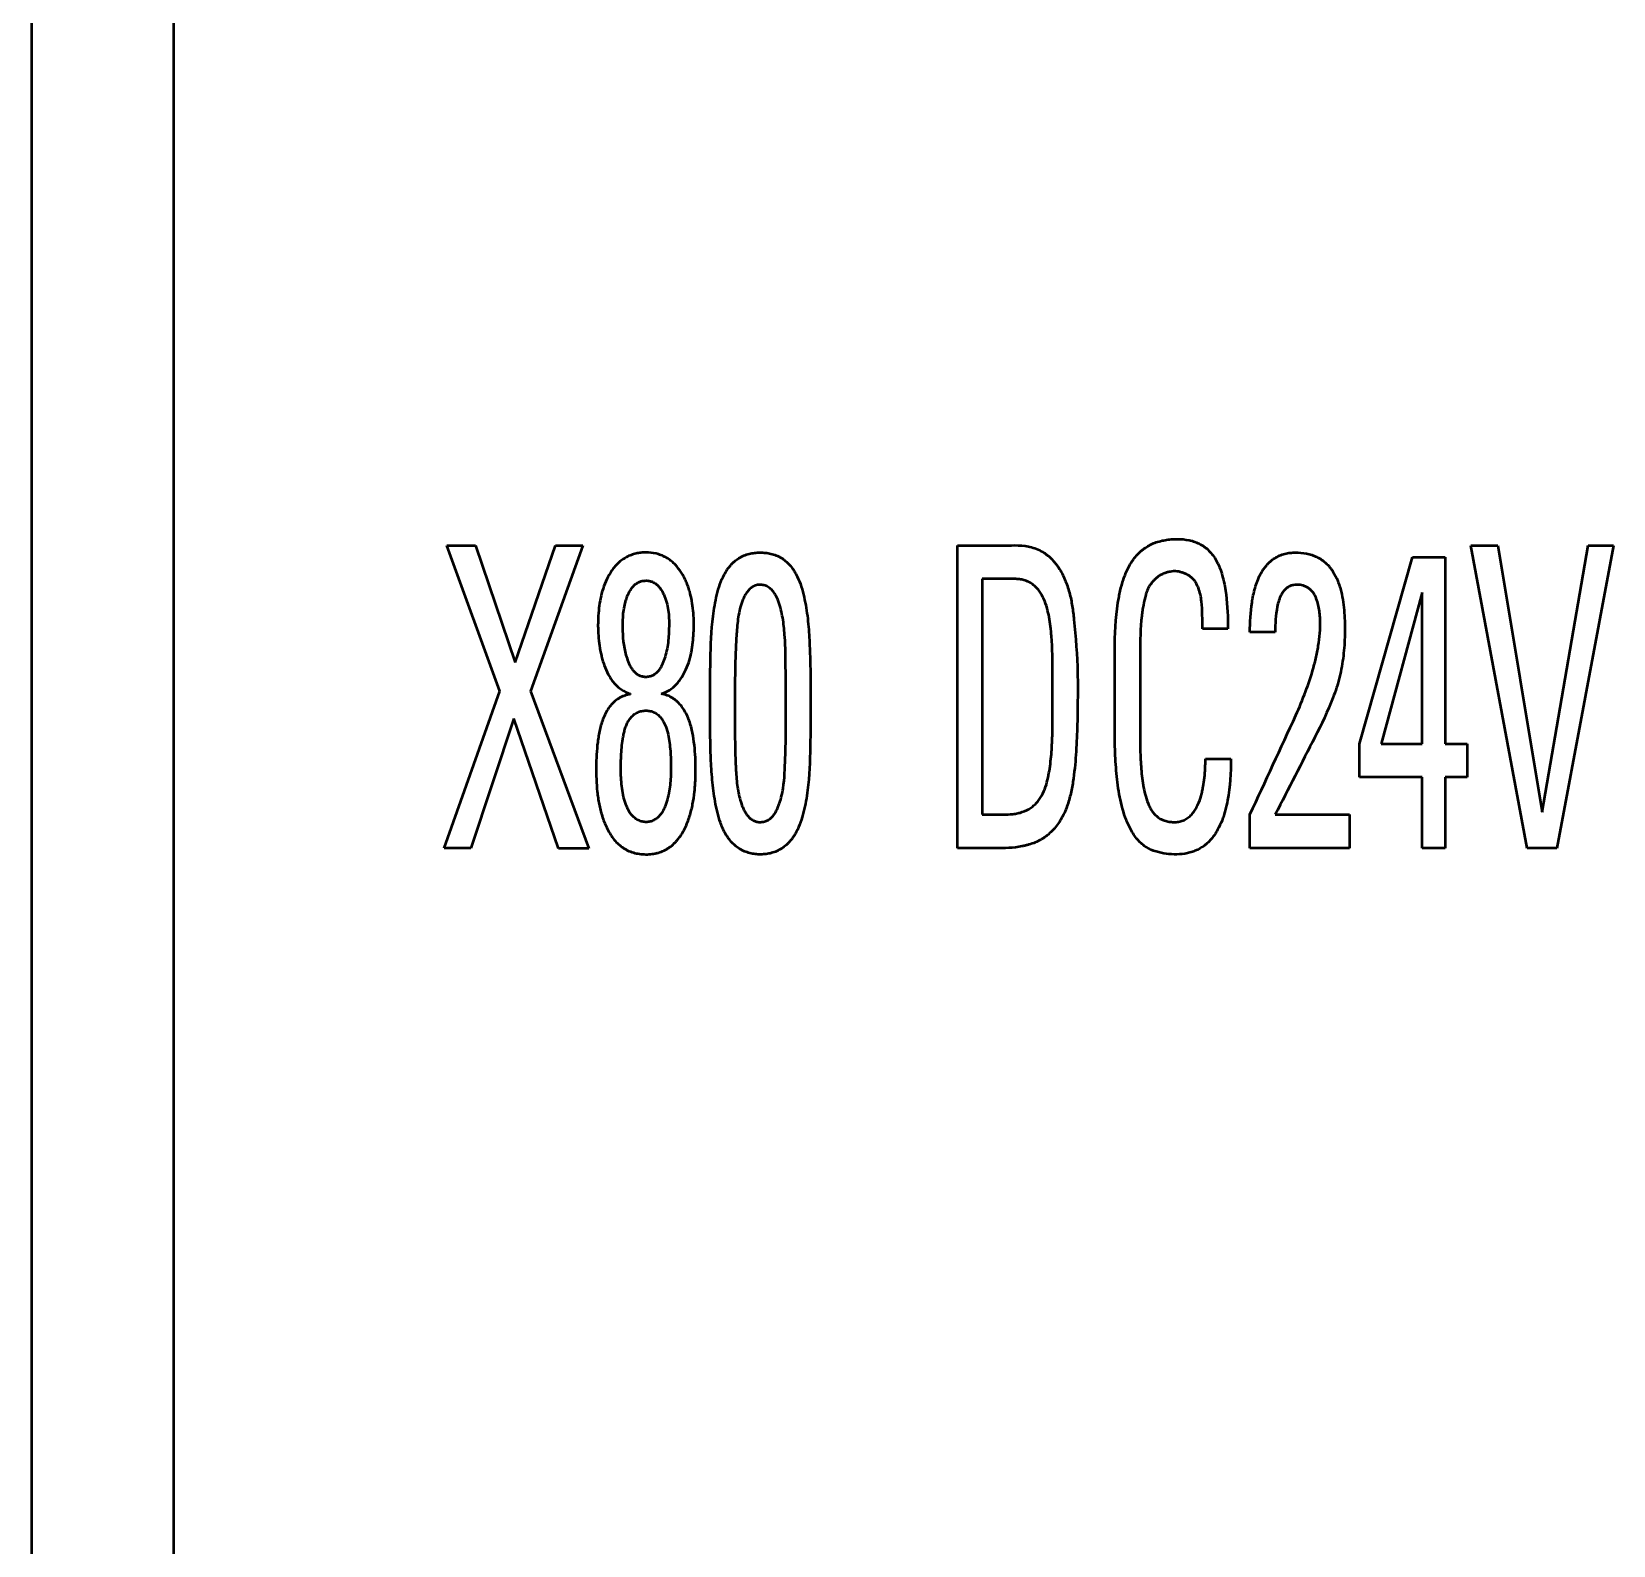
# Model space of a CAD drawing. Header units: millimetres. Extents: x 0 to 841, y 0 to 594.
# Drawn here: x 109.88 to 122.92, y 355.25 to 367.73 of the extents above; entities that cross this region are included whole.
import ezdxf

# ---------------------------------------------------------------- set-up
doc = ezdxf.new("R2010")
doc.units = ezdxf.units.MM
doc.layers.add('1', color=7, linetype='Continuous')

msp = doc.modelspace()

# ---------------------------------------------------------------- linework, layer by layer
at = {"layer": '1', "color": 7, "linetype": 'Continuous', "lineweight": 50}
for p, q in [((109.883, 318.931), (109.883, 394.614)), ((111.053, 394.614), (111.053, 319.066)), ((113.744, 362.291), (113.307, 363.494)), ((113.307, 363.494), (113.542, 363.494)), ((113.542, 363.494), (113.87, 362.528)), ((113.87, 362.528), (114.203, 363.494)), ((114.426, 363.494), (113.996, 362.291)), ((114.203, 363.494), (114.426, 363.494)), ((117.517, 360.998), (117.517, 363.494)), ((122.212, 360.998), (121.749, 363.494)), ((121.749, 363.494), (121.97, 363.494)), ((121.97, 363.494), (122.335, 361.295)), ((122.335, 361.295), (122.715, 363.494)), ((122.923, 363.494), (122.456, 360.998)), ((122.715, 363.494), (122.923, 363.494)), ((120.831, 361.859), (121.266, 363.397)), ((121.266, 363.397), (121.536, 363.397)), ((121.536, 363.397), (121.536, 361.859)), ((117.72, 363.217), (117.72, 361.275)), ((117.986, 363.217), (117.72, 363.217)), ((121.346, 363.106), (121.01, 361.859)), ((121.346, 361.859), (121.346, 363.106)), ((119.746, 362.806), (119.535, 362.806)), ((120.136, 362.778), (119.927, 362.778)), ((113.283, 360.998), (113.744, 362.291)), ((113.996, 362.291), (114.476, 360.996)), ((114.821, 362.27), (114.821, 362.267)), ((113.857, 362.067), (113.504, 360.998)), ((114.227, 360.996), (113.857, 362.067)), ((120.831, 361.583), (120.831, 361.859)), ((121.01, 361.859), (121.346, 361.859)), ((121.536, 361.859), (121.718, 361.859)), ((121.718, 361.859), (121.718, 361.583)), ((119.56, 361.734), (119.77, 361.734)), ((121.346, 361.583), (120.831, 361.583)), ((121.346, 360.998), (121.346, 361.583)), ((121.536, 361.583), (121.536, 360.998)), ((121.718, 361.583), (121.536, 361.583)), ((119.927, 360.998), (119.927, 361.275)), ((120.136, 361.275), (120.749, 361.275)), ((120.749, 361.275), (120.749, 360.998)), ((113.504, 360.998), (113.283, 360.998)), ((114.476, 360.996), (114.227, 360.996)), ((117.882, 360.998), (117.517, 360.998)), ((120.749, 360.998), (119.927, 360.998)), ((121.536, 360.998), (121.346, 360.998)), ((122.456, 360.998), (122.212, 360.998))]:
    msp.add_line(p, q, dxfattribs=at)
for points, knots in [([(117.517, 363.494), (117.665, 363.494), (117.813, 363.494), (117.999, 363.494), (118.036, 363.495), (118.091, 363.487), (118.109, 363.483), (118.145, 363.473), (118.164, 363.467), (118.198, 363.451), (118.215, 363.442), (118.239, 363.427), (118.246, 363.421), (118.261, 363.41), (118.269, 363.403), (118.29, 363.384), (118.303, 363.371), (118.321, 363.349), (118.327, 363.341), (118.338, 363.326), (118.344, 363.318), (118.37, 363.278), (118.387, 363.245), (118.409, 363.193), (118.416, 363.175), (118.428, 363.14), (118.434, 363.122), (118.449, 363.067), (118.456, 363.03), (118.467, 362.957), (118.472, 362.92), (118.492, 362.735), (118.502, 362.587), (118.508, 362.364), (118.507, 362.289), (118.506, 362.14), (118.505, 362.065), (118.5, 361.916), (118.497, 361.842), (118.487, 361.693), (118.479, 361.619), (118.462, 361.509), (118.455, 361.472), (118.442, 361.418), (118.437, 361.4), (118.426, 361.364), (118.42, 361.346), (118.4, 361.294), (118.384, 361.26), (118.354, 361.212), (118.344, 361.196), (118.321, 361.167), (118.309, 361.153), (118.283, 361.126), (118.269, 361.114), (118.247, 361.097), (118.239, 361.091), (118.224, 361.08), (118.216, 361.075), (118.191, 361.061), (118.175, 361.053), (118.14, 361.038), (118.123, 361.032), (118.096, 361.024), (118.086, 361.022), (118.068, 361.017), (118.041, 361.011), (118.013, 361.007), (117.957, 361), (117.92, 360.998), (117.882, 360.998)], [0, 0, 0, 0, 0.125, 0.125, 0.15625, 0.15625, 0.171875, 0.171875, 0.1875, 0.1875, 0.203125, 0.203125, 0.210937, 0.210937, 0.21875, 0.21875, 0.234375, 0.234375, 0.242187, 0.242187, 0.25, 0.25, 0.28125, 0.28125, 0.296875, 0.296875, 0.3125, 0.3125, 0.34375, 0.34375, 0.375, 0.375, 0.5, 0.5, 0.5625, 0.5625, 0.625, 0.625, 0.6875, 0.6875, 0.75, 0.75, 0.78125, 0.78125, 0.796875, 0.796875, 0.8125, 0.8125, 0.84375, 0.84375, 0.859375, 0.859375, 0.875, 0.875, 0.890625, 0.890625, 0.898437, 0.898437, 0.90625, 0.90625, 0.921875, 0.921875, 0.9375, 0.9375, 0.945312, 0.945312, 0.953125, 0.96875, 0.96875, 1, 1, 1, 1]), ([(118.992, 361.077), (118.972, 361.104), (118.954, 361.132), (118.931, 361.176), (118.924, 361.191), (118.911, 361.221), (118.905, 361.237), (118.877, 361.315), (118.862, 361.379), (118.838, 361.508), (118.83, 361.573), (118.822, 361.671), (118.82, 361.704), (118.816, 361.77), (118.815, 361.803), (118.813, 361.902), (118.813, 361.968), (118.813, 362.1), (118.813, 362.166), (118.813, 362.363), (118.813, 362.495), (118.813, 362.759), (118.818, 362.89), (118.841, 363.037), (118.844, 363.053), (118.851, 363.086), (118.854, 363.102), (118.865, 363.151), (118.874, 363.182), (118.895, 363.245), (118.907, 363.276), (118.929, 363.32), (118.938, 363.335), (118.955, 363.363), (118.965, 363.377), (118.985, 363.403), (118.996, 363.416), (119.014, 363.433), (119.02, 363.439), (119.032, 363.45), (119.039, 363.455), (119.058, 363.47), (119.072, 363.48), (119.101, 363.496), (119.116, 363.504), (119.147, 363.517), (119.162, 363.522), (119.194, 363.531), (119.227, 363.538), (119.26, 363.542), (119.293, 363.545), (119.31, 363.546), (119.359, 363.546), (119.392, 363.543), (119.441, 363.533), (119.458, 363.528), (119.489, 363.517), (119.504, 363.51), (119.526, 363.498), (119.533, 363.494), (119.547, 363.485), (119.554, 363.48), (119.574, 363.464), (119.586, 363.453), (119.609, 363.429), (119.619, 363.416), (119.639, 363.388), (119.647, 363.374), (119.655, 363.359)], [0, 0, 0, 0, 0.03125, 0.03125, 0.046875, 0.046875, 0.0625, 0.0625, 0.125, 0.125, 0.1875, 0.1875, 0.21875, 0.21875, 0.25, 0.25, 0.3125, 0.3125, 0.375, 0.375, 0.5, 0.5, 0.625, 0.625, 0.640625, 0.640625, 0.65625, 0.65625, 0.6875, 0.6875, 0.71875, 0.71875, 0.734375, 0.734375, 0.75, 0.75, 0.765625, 0.765625, 0.773438, 0.773438, 0.78125, 0.78125, 0.796875, 0.796875, 0.8125, 0.8125, 0.828125, 0.828125, 0.84375, 0.859375, 0.859375, 0.875, 0.875, 0.90625, 0.90625, 0.921875, 0.921875, 0.9375, 0.9375, 0.945313, 0.945313, 0.953125, 0.953125, 0.96875, 0.96875, 0.984375, 0.984375, 1, 1, 1, 1]), ([(115.277, 362.471), (115.289, 362.496), (115.298, 362.522), (115.313, 362.575), (115.32, 362.601), (115.327, 362.642), (115.329, 362.655), (115.333, 362.683), (115.334, 362.696), (115.339, 362.737), (115.34, 362.765), (115.343, 362.846), (115.342, 362.901), (115.332, 363.009), (115.323, 363.062), (115.304, 363.129), (115.299, 363.142), (115.29, 363.168), (115.28, 363.194), (115.268, 363.219), (115.255, 363.244), (115.248, 363.256), (115.226, 363.291), (115.209, 363.313), (115.181, 363.343), (115.171, 363.352), (115.149, 363.37), (115.138, 363.378), (115.115, 363.393), (115.103, 363.399), (115.077, 363.411), (115.064, 363.416), (115.024, 363.428), (114.997, 363.433), (114.955, 363.435), (114.941, 363.435), (114.913, 363.434), (114.9, 363.432), (114.872, 363.428), (114.859, 363.425), (114.832, 363.417), (114.819, 363.412), (114.794, 363.401), (114.781, 363.394), (114.758, 363.379), (114.746, 363.371), (114.725, 363.354), (114.715, 363.344), (114.696, 363.324), (114.686, 363.314), (114.661, 363.28), (114.646, 363.257), (114.621, 363.208), (114.61, 363.183), (114.591, 363.13), (114.583, 363.104), (114.571, 363.05), (114.566, 363.023), (114.559, 362.969), (114.556, 362.941), (114.554, 362.9), (114.553, 362.886), (114.552, 362.859), (114.552, 362.845), (114.552, 362.776), (114.556, 362.721), (114.568, 362.64), (114.573, 362.613), (114.583, 362.573), (114.586, 362.56), (114.594, 362.533), (114.599, 362.52), (114.613, 362.481), (114.624, 362.455), (114.643, 362.418), (114.651, 362.406), (114.666, 362.383), (114.674, 362.372), (114.692, 362.351), (114.706, 362.336), (114.722, 362.322), (114.734, 362.314), (114.739, 362.31), (114.768, 362.29), (114.793, 362.278), (114.821, 362.27)], [0, 0, 0, 0, 0.03125, 0.03125, 0.0625, 0.0625, 0.078125, 0.078125, 0.09375, 0.09375, 0.125, 0.125, 0.1875, 0.1875, 0.25, 0.25, 0.265625, 0.265625, 0.28125, 0.296875, 0.296875, 0.3125, 0.3125, 0.34375, 0.34375, 0.359375, 0.359375, 0.375, 0.375, 0.390625, 0.390625, 0.40625, 0.40625, 0.4375, 0.4375, 0.453125, 0.453125, 0.46875, 0.46875, 0.484375, 0.484375, 0.5, 0.5, 0.515625, 0.515625, 0.53125, 0.53125, 0.546875, 0.546875, 0.5625, 0.5625, 0.59375, 0.59375, 0.625, 0.625, 0.65625, 0.65625, 0.6875, 0.6875, 0.71875, 0.71875, 0.734375, 0.734375, 0.75, 0.75, 0.8125, 0.8125, 0.84375, 0.84375, 0.859375, 0.859375, 0.875, 0.875, 0.90625, 0.90625, 0.921875, 0.921875, 0.9375, 0.9375, 0.953125, 0.960937, 0.960937, 0.96875, 0.96875, 1, 1, 1, 1]), ([(115.594, 363.255), (115.608, 363.282), (115.625, 363.307), (115.65, 363.335), (115.655, 363.341), (115.666, 363.351), (115.672, 363.357), (115.689, 363.371), (115.701, 363.38), (115.72, 363.392), (115.727, 363.396), (115.74, 363.403), (115.747, 363.406), (115.769, 363.415), (115.783, 363.42), (115.812, 363.427), (115.827, 363.43), (115.857, 363.434), (115.873, 363.435), (115.903, 363.435), (115.918, 363.434), (115.948, 363.431), (115.963, 363.428), (115.993, 363.421), (116.007, 363.417), (116.028, 363.408), (116.035, 363.405), (116.049, 363.398), (116.056, 363.394), (116.088, 363.375), (116.111, 363.355), (116.152, 363.31), (116.169, 363.285), (116.198, 363.232), (116.21, 363.204), (116.231, 363.147), (116.239, 363.118), (116.26, 363.031), (116.27, 362.972), (116.282, 362.883), (116.285, 362.853), (116.29, 362.793), (116.296, 362.704), (116.299, 362.614), (116.304, 362.434), (116.305, 362.314), (116.305, 362.074), (116.304, 361.954), (116.299, 361.714), (116.295, 361.594), (116.276, 361.445), (116.271, 361.416), (116.261, 361.356), (116.254, 361.327), (116.24, 361.269), (116.232, 361.24), (116.211, 361.184), (116.2, 361.156), (116.185, 361.129)], [0, 0, 0, 0, 0.03125, 0.03125, 0.039063, 0.039063, 0.046875, 0.046875, 0.0625, 0.0625, 0.070313, 0.070313, 0.078125, 0.078125, 0.09375, 0.09375, 0.109375, 0.109375, 0.125, 0.125, 0.140625, 0.140625, 0.15625, 0.15625, 0.171875, 0.171875, 0.179688, 0.179688, 0.1875, 0.1875, 0.21875, 0.21875, 0.25, 0.25, 0.28125, 0.28125, 0.3125, 0.3125, 0.375, 0.375, 0.40625, 0.40625, 0.4375, 0.5, 0.5, 0.625, 0.625, 0.75, 0.75, 0.875, 0.875, 0.90625, 0.90625, 0.9375, 0.9375, 0.96875, 0.96875, 1, 1, 1, 1]), ([(119.655, 363.359), (119.677, 363.317), (119.692, 363.273), (119.716, 363.181), (119.724, 363.135), (119.742, 362.994), (119.746, 362.9), (119.746, 362.806)], [0, 0, 0, 0, 0.25, 0.25, 0.5, 0.5, 1, 1, 1, 1]), ([(120.014, 363.255), (120.028, 363.282), (120.044, 363.307), (120.069, 363.335), (120.074, 363.341), (120.084, 363.352), (120.09, 363.357), (120.107, 363.372), (120.119, 363.381), (120.138, 363.393), (120.144, 363.397), (120.157, 363.404), (120.164, 363.407), (120.185, 363.416), (120.199, 363.421), (120.228, 363.428), (120.243, 363.431), (120.273, 363.434), (120.288, 363.435), (120.333, 363.435), (120.363, 363.432), (120.407, 363.423), (120.422, 363.42), (120.451, 363.41), (120.465, 363.405), (120.485, 363.395), (120.491, 363.391), (120.504, 363.384), (120.511, 363.38), (120.53, 363.367), (120.553, 363.348), (120.574, 363.327), (120.588, 363.31), (120.593, 363.304), (120.602, 363.292), (120.606, 363.285), (120.627, 363.254), (120.64, 363.227), (120.657, 363.185), (120.662, 363.171), (120.671, 363.143), (120.675, 363.128), (120.692, 363.056), (120.7, 362.997), (120.71, 362.878), (120.71, 362.818), (120.708, 362.7), (120.704, 362.641), (120.69, 362.524), (120.68, 362.466), (120.663, 362.393), (120.659, 362.379), (120.651, 362.35), (120.637, 362.307), (120.622, 362.265), (120.568, 362.125), (120.516, 362.018), (120.354, 361.699), (120.244, 361.487), (120.136, 361.275)], [0, 0, 0, 0, 0.03125, 0.03125, 0.039062, 0.039062, 0.046875, 0.046875, 0.0625, 0.0625, 0.070312, 0.070312, 0.078125, 0.078125, 0.09375, 0.09375, 0.109375, 0.109375, 0.125, 0.125, 0.15625, 0.15625, 0.171875, 0.171875, 0.1875, 0.1875, 0.195312, 0.195312, 0.203125, 0.203125, 0.21875, 0.234375, 0.234375, 0.242187, 0.242187, 0.25, 0.25, 0.28125, 0.28125, 0.296875, 0.296875, 0.3125, 0.3125, 0.375, 0.375, 0.4375, 0.4375, 0.5, 0.5, 0.5625, 0.5625, 0.578125, 0.578125, 0.59375, 0.625, 0.625, 0.75, 0.75, 1, 1, 1, 1]), ([(114.794, 362.56), (114.769, 362.634), (114.76, 362.711), (114.756, 362.827), (114.756, 362.865), (114.761, 362.942), (114.766, 362.98), (114.779, 363.027), (114.781, 363.036), (114.787, 363.055), (114.79, 363.064), (114.801, 363.091), (114.809, 363.108), (114.824, 363.133), (114.83, 363.141), (114.843, 363.157), (114.849, 363.164), (114.864, 363.176), (114.872, 363.182), (114.89, 363.192), (114.899, 363.196), (114.913, 363.2), (114.918, 363.201), (114.927, 363.202), (114.937, 363.203), (114.947, 363.203), (114.957, 363.203), (114.962, 363.203), (114.977, 363.2), (114.986, 363.198), (115, 363.193), (115.005, 363.191), (115.013, 363.186), (115.018, 363.184), (115.03, 363.176), (115.037, 363.169), (115.052, 363.155), (115.058, 363.148), (115.075, 363.125), (115.085, 363.107), (115.094, 363.089)], [0, 0, 0, 0, 0.25, 0.25, 0.375, 0.375, 0.5, 0.5, 0.53125, 0.53125, 0.5625, 0.5625, 0.625, 0.625, 0.65625, 0.65625, 0.6875, 0.6875, 0.71875, 0.71875, 0.75, 0.75, 0.765625, 0.765625, 0.78125, 0.796875, 0.796875, 0.8125, 0.8125, 0.84375, 0.84375, 0.859375, 0.859375, 0.875, 0.875, 0.90625, 0.90625, 0.9375, 0.9375, 1, 1, 1, 1]), ([(116.185, 361.129), (116.171, 361.103), (116.154, 361.077), (116.13, 361.049), (116.124, 361.043), (116.114, 361.032), (116.108, 361.027), (116.091, 361.012), (116.079, 361.003), (116.054, 360.986), (116.04, 360.979), (116.012, 360.967), (115.998, 360.962), (115.969, 360.954), (115.954, 360.951), (115.923, 360.948), (115.908, 360.947), (115.878, 360.946), (115.863, 360.947), (115.832, 360.951), (115.817, 360.953), (115.788, 360.961), (115.773, 360.966), (115.752, 360.974), (115.746, 360.977), (115.732, 360.984), (115.725, 360.988), (115.706, 361), (115.694, 361.009), (115.671, 361.029), (115.66, 361.04), (115.63, 361.074), (115.613, 361.099), (115.591, 361.139), (115.585, 361.152), (115.572, 361.18), (115.567, 361.194), (115.552, 361.237), (115.544, 361.266), (115.522, 361.353), (115.512, 361.412), (115.5, 361.501), (115.497, 361.531), (115.491, 361.591), (115.485, 361.681), (115.481, 361.77), (115.477, 361.95), (115.476, 362.07), (115.476, 362.31), (115.477, 362.43), (115.482, 362.67), (115.486, 362.79), (115.504, 362.939), (115.509, 362.968), (115.519, 363.028), (115.525, 363.057), (115.547, 363.144), (115.565, 363.202), (115.594, 363.255)], [0, 0, 0, 0, 0.03125, 0.03125, 0.039062, 0.039062, 0.046875, 0.046875, 0.0625, 0.0625, 0.078125, 0.078125, 0.09375, 0.09375, 0.109375, 0.109375, 0.125, 0.125, 0.140625, 0.140625, 0.15625, 0.15625, 0.171875, 0.171875, 0.179687, 0.179687, 0.1875, 0.1875, 0.203125, 0.203125, 0.21875, 0.21875, 0.25, 0.25, 0.265625, 0.265625, 0.28125, 0.28125, 0.3125, 0.3125, 0.375, 0.375, 0.40625, 0.40625, 0.4375, 0.5, 0.5, 0.625, 0.625, 0.75, 0.75, 0.875, 0.875, 0.90625, 0.90625, 0.9375, 0.9375, 1, 1, 1, 1]), ([(117.72, 361.275), (117.772, 361.275), (117.824, 361.275), (117.902, 361.275), (117.928, 361.275), (117.967, 361.278), (117.98, 361.279), (118.006, 361.284), (118.019, 361.287), (118.057, 361.297), (118.081, 361.307), (118.115, 361.327), (118.126, 361.334), (118.146, 361.35), (118.156, 361.359), (118.174, 361.378), (118.183, 361.388), (118.198, 361.409), (118.205, 361.421), (118.224, 361.455), (118.234, 361.479), (118.251, 361.529), (118.257, 361.554), (118.268, 361.605), (118.273, 361.63), (118.284, 361.707), (118.289, 361.759), (118.296, 361.862), (118.298, 361.914), (118.299, 362.018), (118.299, 362.07), (118.299, 362.226), (118.299, 362.33), (118.299, 362.538), (118.299, 362.643), (118.287, 362.798), (118.281, 362.85), (118.267, 362.926), (118.261, 362.952), (118.247, 363.002), (118.239, 363.027), (118.223, 363.062), (118.217, 363.074), (118.204, 363.097), (118.197, 363.108), (118.182, 363.129), (118.173, 363.138), (118.16, 363.152), (118.155, 363.157), (118.145, 363.165), (118.14, 363.169), (118.124, 363.181), (118.113, 363.187), (118.095, 363.196), (118.089, 363.198), (118.077, 363.203), (118.07, 363.205), (118.052, 363.21), (118.039, 363.213), (118.013, 363.216), (118, 363.217), (117.986, 363.217)], [0, 0, 0, 0, 0.0625, 0.0625, 0.09375, 0.09375, 0.109375, 0.109375, 0.125, 0.125, 0.15625, 0.15625, 0.171875, 0.171875, 0.1875, 0.1875, 0.203125, 0.203125, 0.21875, 0.21875, 0.25, 0.25, 0.28125, 0.28125, 0.3125, 0.3125, 0.375, 0.375, 0.4375, 0.4375, 0.5, 0.5, 0.625, 0.625, 0.75, 0.75, 0.8125, 0.8125, 0.84375, 0.84375, 0.875, 0.875, 0.890625, 0.890625, 0.90625, 0.90625, 0.921875, 0.921875, 0.929687, 0.929687, 0.9375, 0.9375, 0.953125, 0.953125, 0.960937, 0.960937, 0.96875, 0.96875, 0.984375, 0.984375, 1, 1, 1, 1]), ([(119.535, 362.806), (119.535, 362.844), (119.535, 362.882), (119.533, 362.957), (119.532, 362.995), (119.523, 363.069), (119.516, 363.106), (119.498, 363.152), (119.494, 363.161), (119.486, 363.178), (119.481, 363.187), (119.47, 363.203), (119.464, 363.211), (119.45, 363.225), (119.443, 363.231), (119.427, 363.243), (119.419, 363.248), (119.401, 363.256), (119.392, 363.26), (119.374, 363.267), (119.365, 363.271), (119.351, 363.274), (119.346, 363.276), (119.337, 363.278), (119.332, 363.278), (119.307, 363.281), (119.288, 363.28), (119.259, 363.275), (119.249, 363.273), (119.231, 363.268), (119.222, 363.264), (119.204, 363.257), (119.195, 363.252), (119.178, 363.242), (119.17, 363.236), (119.155, 363.224), (119.148, 363.218), (119.134, 363.204), (119.127, 363.197), (119.108, 363.174), (119.097, 363.158), (119.083, 363.133), (119.079, 363.124), (119.073, 363.105), (119.07, 363.096), (119.068, 363.086)], [0, 0, 0, 0, 0.125, 0.125, 0.25, 0.25, 0.375, 0.375, 0.40625, 0.40625, 0.4375, 0.4375, 0.46875, 0.46875, 0.5, 0.5, 0.53125, 0.53125, 0.5625, 0.5625, 0.59375, 0.59375, 0.609375, 0.609375, 0.625, 0.625, 0.6875, 0.6875, 0.71875, 0.71875, 0.75, 0.75, 0.78125, 0.78125, 0.8125, 0.8125, 0.84375, 0.84375, 0.875, 0.875, 0.9375, 0.9375, 0.96875, 0.96875, 1, 1, 1, 1]), ([(119.927, 362.778), (119.927, 362.86), (119.932, 362.942), (119.95, 363.063), (119.958, 363.103), (119.98, 363.181), (119.995, 363.219), (120.014, 363.255)], [0, 0, 0, 0, 0.5, 0.5, 0.75, 0.75, 1, 1, 1, 1]), ([(115.094, 363.089), (115.113, 363.048), (115.124, 363.005), (115.134, 362.938), (115.136, 362.916), (115.138, 362.871), (115.138, 362.848), (115.137, 362.781), (115.135, 362.736), (115.124, 362.647), (115.114, 362.603), (115.1, 362.56)], [0, 0, 0, 0, 0.25, 0.25, 0.375, 0.375, 0.5, 0.5, 0.75, 0.75, 1, 1, 1, 1]), ([(116.092, 362.737), (116.089, 362.784), (116.085, 362.831), (116.074, 362.901), (116.07, 362.924), (116.059, 362.97), (116.053, 362.993), (116.038, 363.037), (116.03, 363.059), (116.015, 363.085), (116.013, 363.09), (116.006, 363.1), (116.003, 363.105), (115.992, 363.119), (115.984, 363.128), (115.966, 363.144), (115.956, 363.151), (115.94, 363.159), (115.935, 363.161), (115.923, 363.165), (115.918, 363.166), (115.906, 363.168), (115.9, 363.169), (115.888, 363.169), (115.882, 363.169), (115.87, 363.168), (115.864, 363.167), (115.853, 363.164), (115.847, 363.162), (115.831, 363.155), (115.821, 363.149), (115.802, 363.134), (115.794, 363.125), (115.779, 363.107), (115.772, 363.097), (115.76, 363.077), (115.755, 363.066), (115.746, 363.044), (115.741, 363.033), (115.734, 363.011), (115.73, 363), (115.721, 362.966), (115.716, 362.943), (115.703, 362.873), (115.699, 362.827), (115.692, 362.734), (115.69, 362.687), (115.68, 362.453), (115.68, 362.266), (115.68, 361.985), (115.681, 361.891), (115.684, 361.751), (115.686, 361.704), (115.691, 361.611), (115.693, 361.564), (115.7, 361.517)], [0, 0, 0, 0, 0.0625, 0.0625, 0.09375, 0.09375, 0.125, 0.125, 0.15625, 0.15625, 0.164062, 0.164062, 0.171875, 0.171875, 0.1875, 0.1875, 0.203125, 0.203125, 0.210937, 0.210937, 0.21875, 0.21875, 0.226562, 0.226562, 0.234375, 0.234375, 0.242187, 0.242187, 0.25, 0.25, 0.265625, 0.265625, 0.28125, 0.28125, 0.296875, 0.296875, 0.3125, 0.3125, 0.328125, 0.328125, 0.34375, 0.34375, 0.375, 0.375, 0.4375, 0.4375, 0.5, 0.5, 0.75, 0.75, 0.875, 0.875, 0.9375, 0.9375, 1, 1, 1, 1]), ([(119.068, 363.086), (119.061, 363.058), (119.055, 363.029), (119.046, 362.986), (119.043, 362.972), (119.038, 362.943), (119.036, 362.928), (119.035, 362.914)], [0, 0, 0, 0, 0.5, 0.5, 0.75, 0.75, 1, 1, 1, 1]), ([(120.306, 362.094), (120.363, 362.222), (120.413, 362.352), (120.46, 362.519), (120.468, 362.553), (120.479, 362.604), (120.483, 362.622), (120.489, 362.656), (120.492, 362.674), (120.504, 362.76), (120.509, 362.83), (120.504, 362.917), (120.502, 362.935), (120.498, 362.97), (120.494, 362.987), (120.486, 363.021), (120.481, 363.038), (120.471, 363.063), (120.468, 363.071), (120.459, 363.087), (120.455, 363.094), (120.447, 363.105), (120.445, 363.109), (120.439, 363.115), (120.436, 363.119), (120.427, 363.128), (120.42, 363.134), (120.406, 363.145), (120.399, 363.149), (120.382, 363.157), (120.374, 363.16), (120.349, 363.167), (120.331, 363.17), (120.304, 363.169), (120.295, 363.168), (120.278, 363.165), (120.269, 363.163), (120.257, 363.158), (120.253, 363.156), (120.245, 363.152), (120.241, 363.149), (120.23, 363.142), (120.223, 363.136), (120.211, 363.124), (120.205, 363.117), (120.195, 363.103), (120.19, 363.095), (120.182, 363.08), (120.178, 363.072), (120.171, 363.055), (120.168, 363.047), (120.16, 363.022), (120.156, 363.005), (120.146, 362.953), (120.141, 362.918), (120.136, 362.848), (120.136, 362.813), (120.136, 362.778)], [0, 0, 0, 0, 0.25, 0.25, 0.3125, 0.3125, 0.34375, 0.34375, 0.375, 0.375, 0.5, 0.5, 0.53125, 0.53125, 0.5625, 0.5625, 0.59375, 0.59375, 0.609375, 0.609375, 0.625, 0.625, 0.632812, 0.632812, 0.640625, 0.640625, 0.65625, 0.65625, 0.671875, 0.671875, 0.6875, 0.6875, 0.71875, 0.71875, 0.734375, 0.734375, 0.75, 0.75, 0.757812, 0.757812, 0.765625, 0.765625, 0.78125, 0.78125, 0.796875, 0.796875, 0.8125, 0.8125, 0.828125, 0.828125, 0.84375, 0.84375, 0.875, 0.875, 0.9375, 0.9375, 1, 1, 1, 1]), ([(119.035, 362.914), (119.024, 362.81), (119.022, 362.707), (119.021, 362.5), (119.021, 362.396), (119.021, 362.189), (119.021, 362.085), (119.021, 361.93), (119.021, 361.878), (119.023, 361.775), (119.025, 361.723), (119.033, 361.62), (119.038, 361.568), (119.051, 361.492), (119.056, 361.467), (119.069, 361.416), (119.077, 361.392), (119.092, 361.355), (119.097, 361.344), (119.109, 361.321), (119.116, 361.309), (119.131, 361.288), (119.139, 361.279), (119.153, 361.265), (119.158, 361.261), (119.169, 361.253), (119.174, 361.249), (119.19, 361.239), (119.202, 361.233), (119.22, 361.226), (119.226, 361.224), (119.239, 361.221), (119.245, 361.219), (119.264, 361.215), (119.277, 361.214), (119.296, 361.213), (119.303, 361.213), (119.316, 361.213), (119.322, 361.213), (119.342, 361.215), (119.354, 361.218), (119.379, 361.226), (119.391, 361.232), (119.408, 361.242), (119.413, 361.246), (119.423, 361.253), (119.428, 361.258), (119.443, 361.271), (119.451, 361.281), (119.467, 361.301), (119.474, 361.312), (119.487, 361.334), (119.493, 361.346), (119.509, 361.381), (119.517, 361.405), (119.528, 361.442), (119.531, 361.455), (119.537, 361.48), (119.539, 361.493), (119.546, 361.53), (119.55, 361.556), (119.558, 361.632), (119.56, 361.683), (119.56, 361.734)], [0, 0, 0, 0, 0.125, 0.125, 0.25, 0.25, 0.375, 0.375, 0.4375, 0.4375, 0.5, 0.5, 0.5625, 0.5625, 0.59375, 0.59375, 0.625, 0.625, 0.640625, 0.640625, 0.65625, 0.65625, 0.671875, 0.671875, 0.679687, 0.679687, 0.6875, 0.6875, 0.703125, 0.703125, 0.710937, 0.710937, 0.71875, 0.71875, 0.734375, 0.734375, 0.742187, 0.742187, 0.75, 0.75, 0.765625, 0.765625, 0.78125, 0.78125, 0.789062, 0.789062, 0.796875, 0.796875, 0.8125, 0.8125, 0.828125, 0.828125, 0.84375, 0.84375, 0.875, 0.875, 0.890625, 0.890625, 0.90625, 0.90625, 0.9375, 0.9375, 1, 1, 1, 1]), ([(115.7, 361.517), (115.706, 361.476), (115.713, 361.434), (115.73, 361.374), (115.737, 361.354), (115.749, 361.325), (115.754, 361.315), (115.764, 361.297), (115.769, 361.288), (115.781, 361.27), (115.788, 361.262), (115.802, 361.247), (115.811, 361.24), (115.824, 361.231), (115.828, 361.229), (115.838, 361.224), (115.842, 361.222), (115.857, 361.217), (115.868, 361.214), (115.883, 361.213), (115.889, 361.213), (115.899, 361.213), (115.905, 361.214), (115.92, 361.216), (115.931, 361.219), (115.95, 361.227), (115.959, 361.232), (115.976, 361.245), (115.984, 361.252), (115.998, 361.267), (116.004, 361.276), (116.016, 361.293), (116.021, 361.303), (116.03, 361.321), (116.035, 361.331), (116.042, 361.35), (116.046, 361.36), (116.062, 361.41), (116.071, 361.45), (116.091, 361.573), (116.093, 361.656), (116.102, 361.905), (116.101, 362.072), (116.101, 362.321), (116.1, 362.404), (116.098, 362.571), (116.098, 362.654), (116.092, 362.737)], [0, 0, 0, 0, 0.0625, 0.0625, 0.09375, 0.09375, 0.109375, 0.109375, 0.125, 0.125, 0.140625, 0.140625, 0.15625, 0.15625, 0.164062, 0.164062, 0.171875, 0.171875, 0.1875, 0.1875, 0.195312, 0.195312, 0.203125, 0.203125, 0.21875, 0.21875, 0.234375, 0.234375, 0.25, 0.25, 0.265625, 0.265625, 0.28125, 0.28125, 0.296875, 0.296875, 0.3125, 0.3125, 0.375, 0.375, 0.5, 0.5, 0.75, 0.75, 0.875, 0.875, 1, 1, 1, 1]), ([(115.1, 362.56), (115.094, 362.542), (115.087, 362.524), (115.075, 362.498), (115.07, 362.49), (115.06, 362.473), (115.054, 362.465), (115.042, 362.45), (115.035, 362.444), (115.02, 362.431), (115.012, 362.426), (114.999, 362.419), (114.994, 362.417), (114.985, 362.414), (114.976, 362.411), (114.966, 362.41), (114.957, 362.409), (114.952, 362.408), (114.937, 362.408), (114.927, 362.41), (114.913, 362.413), (114.908, 362.414), (114.899, 362.417), (114.895, 362.419), (114.886, 362.424), (114.882, 362.426), (114.874, 362.431), (114.87, 362.434), (114.859, 362.444), (114.852, 362.451), (114.84, 362.465), (114.834, 362.473), (114.824, 362.49), (114.819, 362.498), (114.806, 362.524), (114.8, 362.542), (114.794, 362.56)], [0, 0, 0, 0, 0.125, 0.125, 0.1875, 0.1875, 0.25, 0.25, 0.3125, 0.3125, 0.375, 0.375, 0.40625, 0.40625, 0.4375, 0.46875, 0.46875, 0.5, 0.5, 0.5625, 0.5625, 0.59375, 0.59375, 0.625, 0.625, 0.65625, 0.65625, 0.6875, 0.6875, 0.75, 0.75, 0.8125, 0.8125, 0.875, 0.875, 1, 1, 1, 1]), ([(115.073, 362.27), (115.097, 362.278), (115.119, 362.288), (115.162, 362.315), (115.18, 362.33), (115.206, 362.357), (115.214, 362.366), (115.229, 362.386), (115.25, 362.416), (115.267, 362.449), (115.277, 362.471)], [0, 0, 0, 0, 0.25, 0.25, 0.5, 0.5, 0.625, 0.625, 0.75, 1, 1, 1, 1]), ([(114.821, 362.267), (114.803, 362.264), (114.786, 362.26), (114.762, 362.251), (114.754, 362.248), (114.738, 362.241), (114.731, 362.237), (114.708, 362.223), (114.695, 362.213), (114.676, 362.195), (114.67, 362.189), (114.658, 362.176), (114.653, 362.169), (114.637, 362.148), (114.628, 362.134), (114.611, 362.104), (114.604, 362.088), (114.584, 362.04), (114.575, 362.007), (114.563, 361.957), (114.56, 361.94), (114.554, 361.907), (114.552, 361.89), (114.545, 361.838), (114.542, 361.804), (114.536, 361.702), (114.536, 361.634), (114.54, 361.532), (114.542, 361.497), (114.548, 361.446), (114.55, 361.429), (114.555, 361.395), (114.564, 361.344), (114.576, 361.295), (114.591, 361.246), (114.597, 361.23), (114.609, 361.198), (114.616, 361.182), (114.639, 361.135), (114.656, 361.105), (114.688, 361.064), (114.699, 361.051), (114.724, 361.027), (114.737, 361.016), (114.758, 361.001), (114.765, 360.996), (114.78, 360.988), (114.787, 360.983), (114.811, 360.972), (114.827, 360.966), (114.86, 360.956), (114.877, 360.953), (114.912, 360.948), (114.929, 360.947), (114.963, 360.946), (114.981, 360.948), (115.006, 360.951), (115.015, 360.953), (115.032, 360.956), (115.04, 360.958), (115.065, 360.965), (115.081, 360.971), (115.105, 360.982), (115.112, 360.986), (115.127, 360.995), (115.135, 361), (115.156, 361.015), (115.169, 361.026), (115.187, 361.044), (115.193, 361.05), (115.205, 361.063), (115.21, 361.07), (115.237, 361.104), (115.255, 361.134), (115.277, 361.18), (115.284, 361.196), (115.297, 361.228), (115.302, 361.245), (115.318, 361.294), (115.326, 361.327), (115.339, 361.394), (115.344, 361.428), (115.35, 361.479), (115.351, 361.496), (115.354, 361.531), (115.355, 361.548), (115.358, 361.634), (115.358, 361.702), (115.351, 361.805), (115.348, 361.839), (115.339, 361.907), (115.333, 361.941), (115.321, 361.991), (115.317, 362.008), (115.307, 362.041), (115.301, 362.057), (115.288, 362.089), (115.28, 362.104), (115.264, 362.134), (115.255, 362.149), (115.234, 362.177), (115.222, 362.19), (115.204, 362.208), (115.197, 362.213), (115.184, 362.224), (115.177, 362.229), (115.155, 362.243), (115.139, 362.251), (115.107, 362.263), (115.091, 362.267), (115.073, 362.27)], [0, 0, 0, 0, 0.015625, 0.015625, 0.023437, 0.023437, 0.03125, 0.03125, 0.046875, 0.046875, 0.054687, 0.054687, 0.0625, 0.0625, 0.078125, 0.078125, 0.09375, 0.09375, 0.125, 0.125, 0.140625, 0.140625, 0.15625, 0.15625, 0.1875, 0.1875, 0.25, 0.25, 0.28125, 0.28125, 0.296875, 0.296875, 0.3125, 0.34375, 0.34375, 0.359375, 0.359375, 0.375, 0.375, 0.40625, 0.40625, 0.421875, 0.421875, 0.4375, 0.4375, 0.445313, 0.445313, 0.453125, 0.453125, 0.46875, 0.46875, 0.484375, 0.484375, 0.5, 0.5, 0.515625, 0.515625, 0.523438, 0.523438, 0.53125, 0.53125, 0.546875, 0.546875, 0.554688, 0.554688, 0.5625, 0.5625, 0.578125, 0.578125, 0.585938, 0.585938, 0.59375, 0.59375, 0.625, 0.625, 0.640625, 0.640625, 0.65625, 0.65625, 0.6875, 0.6875, 0.71875, 0.71875, 0.734375, 0.734375, 0.75, 0.75, 0.8125, 0.8125, 0.84375, 0.84375, 0.875, 0.875, 0.890625, 0.890625, 0.90625, 0.90625, 0.921875, 0.921875, 0.9375, 0.9375, 0.953125, 0.953125, 0.960938, 0.960938, 0.96875, 0.96875, 0.984375, 0.984375, 1, 1, 1, 1]), ([(114.785, 361.351), (114.767, 361.396), (114.757, 361.442), (114.747, 361.512), (114.745, 361.536), (114.742, 361.584), (114.741, 361.608), (114.74, 361.679), (114.741, 361.727), (114.747, 361.822), (114.751, 361.869), (114.762, 361.928), (114.764, 361.94), (114.77, 361.963), (114.773, 361.975), (114.781, 361.997), (114.785, 362.008), (114.795, 362.03), (114.8, 362.041), (114.813, 362.061), (114.82, 362.071), (114.836, 362.089), (114.845, 362.097), (114.859, 362.107), (114.864, 362.11), (114.875, 362.116), (114.88, 362.119), (114.897, 362.125), (114.909, 362.128), (114.927, 362.131), (114.933, 362.131), (114.945, 362.132), (114.957, 362.132), (114.969, 362.131), (114.98, 362.129), (114.986, 362.128), (115.004, 362.123), (115.015, 362.118), (115.03, 362.109), (115.035, 362.106), (115.045, 362.099), (115.049, 362.095), (115.058, 362.086), (115.062, 362.082), (115.07, 362.073), (115.074, 362.068), (115.084, 362.054), (115.09, 362.043), (115.107, 362.012), (115.115, 361.989), (115.122, 361.966)], [0, 0, 0, 0, 0.125, 0.125, 0.1875, 0.1875, 0.25, 0.25, 0.375, 0.375, 0.5, 0.5, 0.53125, 0.53125, 0.5625, 0.5625, 0.59375, 0.59375, 0.625, 0.625, 0.65625, 0.65625, 0.6875, 0.6875, 0.703125, 0.703125, 0.71875, 0.71875, 0.75, 0.75, 0.765625, 0.765625, 0.78125, 0.796875, 0.796875, 0.8125, 0.8125, 0.84375, 0.84375, 0.859375, 0.859375, 0.875, 0.875, 0.890625, 0.890625, 0.90625, 0.90625, 0.9375, 0.9375, 1, 1, 1, 1]), ([(115.122, 361.966), (115.135, 361.923), (115.141, 361.879), (115.15, 361.79), (115.152, 361.745), (115.154, 361.656), (115.154, 361.589), (115.147, 361.522), (115.141, 361.478), (115.138, 361.456), (115.128, 361.412), (115.122, 361.39), (115.111, 361.358), (115.107, 361.348), (115.098, 361.327), (115.093, 361.317), (115.083, 361.298), (115.077, 361.288), (115.064, 361.27), (115.056, 361.261), (115.044, 361.25), (115.04, 361.246), (115.031, 361.239), (115.026, 361.236), (115.011, 361.227), (115.001, 361.222), (114.985, 361.217), (114.979, 361.216), (114.968, 361.214), (114.957, 361.213), (114.946, 361.213), (114.934, 361.214), (114.929, 361.214), (114.912, 361.217), (114.901, 361.22), (114.885, 361.227), (114.88, 361.229), (114.87, 361.235), (114.866, 361.238), (114.857, 361.245), (114.852, 361.248), (114.844, 361.256), (114.84, 361.26), (114.829, 361.272), (114.822, 361.281), (114.803, 361.309), (114.793, 361.33), (114.785, 361.351)], [0, 0, 0, 0, 0.125, 0.125, 0.25, 0.25, 0.375, 0.4375, 0.4375, 0.5, 0.5, 0.5625, 0.5625, 0.59375, 0.59375, 0.625, 0.625, 0.65625, 0.65625, 0.6875, 0.6875, 0.703125, 0.703125, 0.71875, 0.71875, 0.75, 0.75, 0.765625, 0.765625, 0.78125, 0.796875, 0.796875, 0.8125, 0.8125, 0.84375, 0.84375, 0.859375, 0.859375, 0.875, 0.875, 0.890625, 0.890625, 0.90625, 0.90625, 0.9375, 0.9375, 1, 1, 1, 1]), ([(119.77, 361.734), (119.77, 361.619), (119.764, 361.505), (119.737, 361.365), (119.731, 361.337), (119.72, 361.295), (119.716, 361.281), (119.707, 361.254), (119.702, 361.24), (119.686, 361.2), (119.674, 361.173), (119.653, 361.135), (119.646, 361.123), (119.629, 361.099), (119.621, 361.088), (119.602, 361.066), (119.593, 361.055), (119.577, 361.041), (119.572, 361.036), (119.561, 361.026), (119.555, 361.022), (119.526, 361), (119.501, 360.986), (119.46, 360.969), (119.446, 360.965), (119.418, 360.957), (119.404, 360.954), (119.361, 360.948), (119.332, 360.946), (119.274, 360.947), (119.245, 360.95), (119.203, 360.957), (119.189, 360.96), (119.16, 360.967), (119.146, 360.972), (119.106, 360.987), (119.08, 361.001), (119.044, 361.026), (119.033, 361.036), (119.012, 361.055), (119.002, 361.066), (118.992, 361.077)], [0, 0, 0, 0, 0.25, 0.25, 0.3125, 0.3125, 0.34375, 0.34375, 0.375, 0.375, 0.4375, 0.4375, 0.46875, 0.46875, 0.5, 0.5, 0.53125, 0.53125, 0.546875, 0.546875, 0.5625, 0.5625, 0.625, 0.625, 0.65625, 0.65625, 0.6875, 0.6875, 0.75, 0.75, 0.8125, 0.8125, 0.84375, 0.84375, 0.875, 0.875, 0.9375, 0.9375, 0.96875, 0.96875, 1, 1, 1, 1])]:
    msp.add_open_spline(points, degree=3, knots=knots, dxfattribs=at)
msp.add_open_spline([(119.927, 361.275), (120.054, 361.548), (120.18, 361.821), (120.306, 362.094)], degree=3, dxfattribs=at)

doc.saveas('drawing.dxf')
